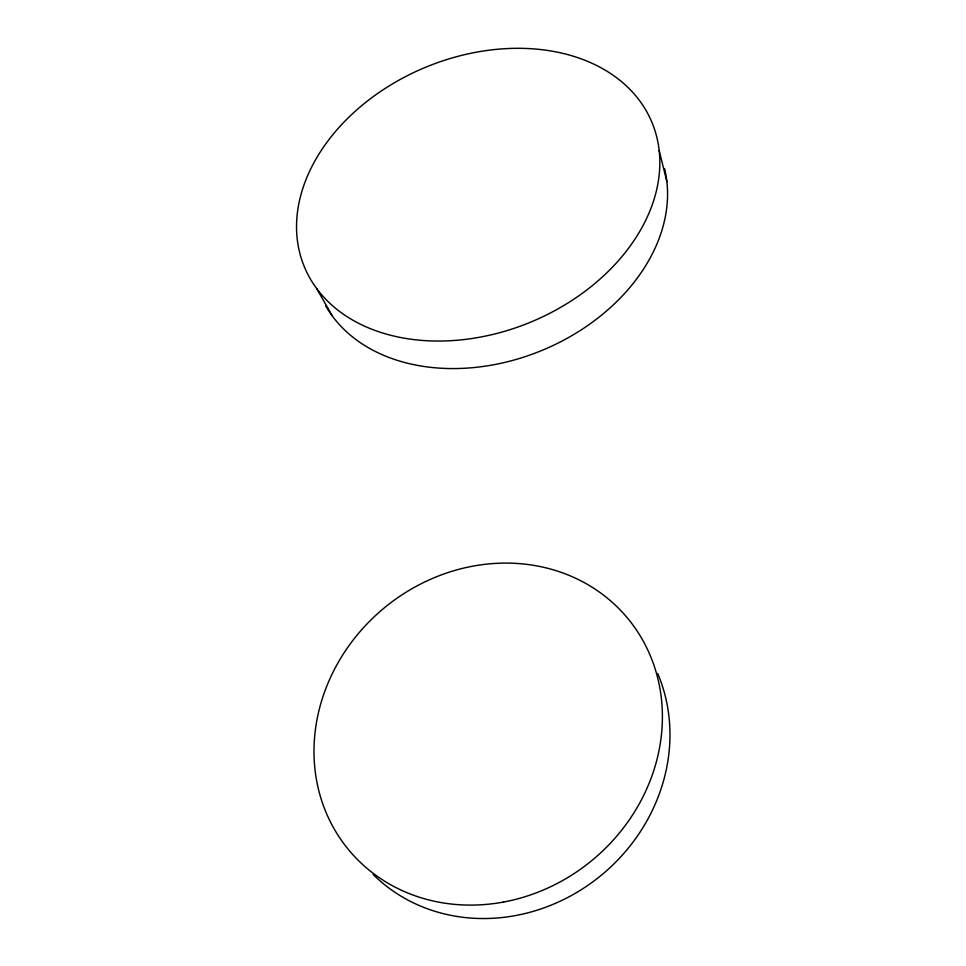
<?xml version="1.0" encoding="UTF-8"?>
<svg xmlns="http://www.w3.org/2000/svg" width="966" height="966" viewBox="0 0 966 966"><rect width="100%" height="100%" fill="white"/><g stroke="black" fill="none" stroke-linecap="round" stroke-linejoin="round"><path stroke-width="1.45" d="M316.643 288.532L332.352 316.039M659.162 150.479A188.213 137.848 -22.6 0 1 401.144 337.617A188.213 137.848 -22.6 0 1 374.24 95.9A188.213 137.848 -22.6 0 1 659.162 150.479L666.866 181.596M657.701 673.495A177.104 160.948 -40.7 0 1 589.864 883.962A177.104 160.948 -40.7 0 1 373.142 874.472M664.56 168.567A183.794 136.749 -22.5 0 1 540.453 351.032A183.794 136.749 -22.5 0 1 325.759 305.92M503.552 902.039A181.282 163.496 -39.8 0 0 630.798 622.201A181.282 163.496 -39.8 0 0 330.239 678.035A181.282 163.496 -39.8 0 0 503.552 902.039"/></g></svg>
